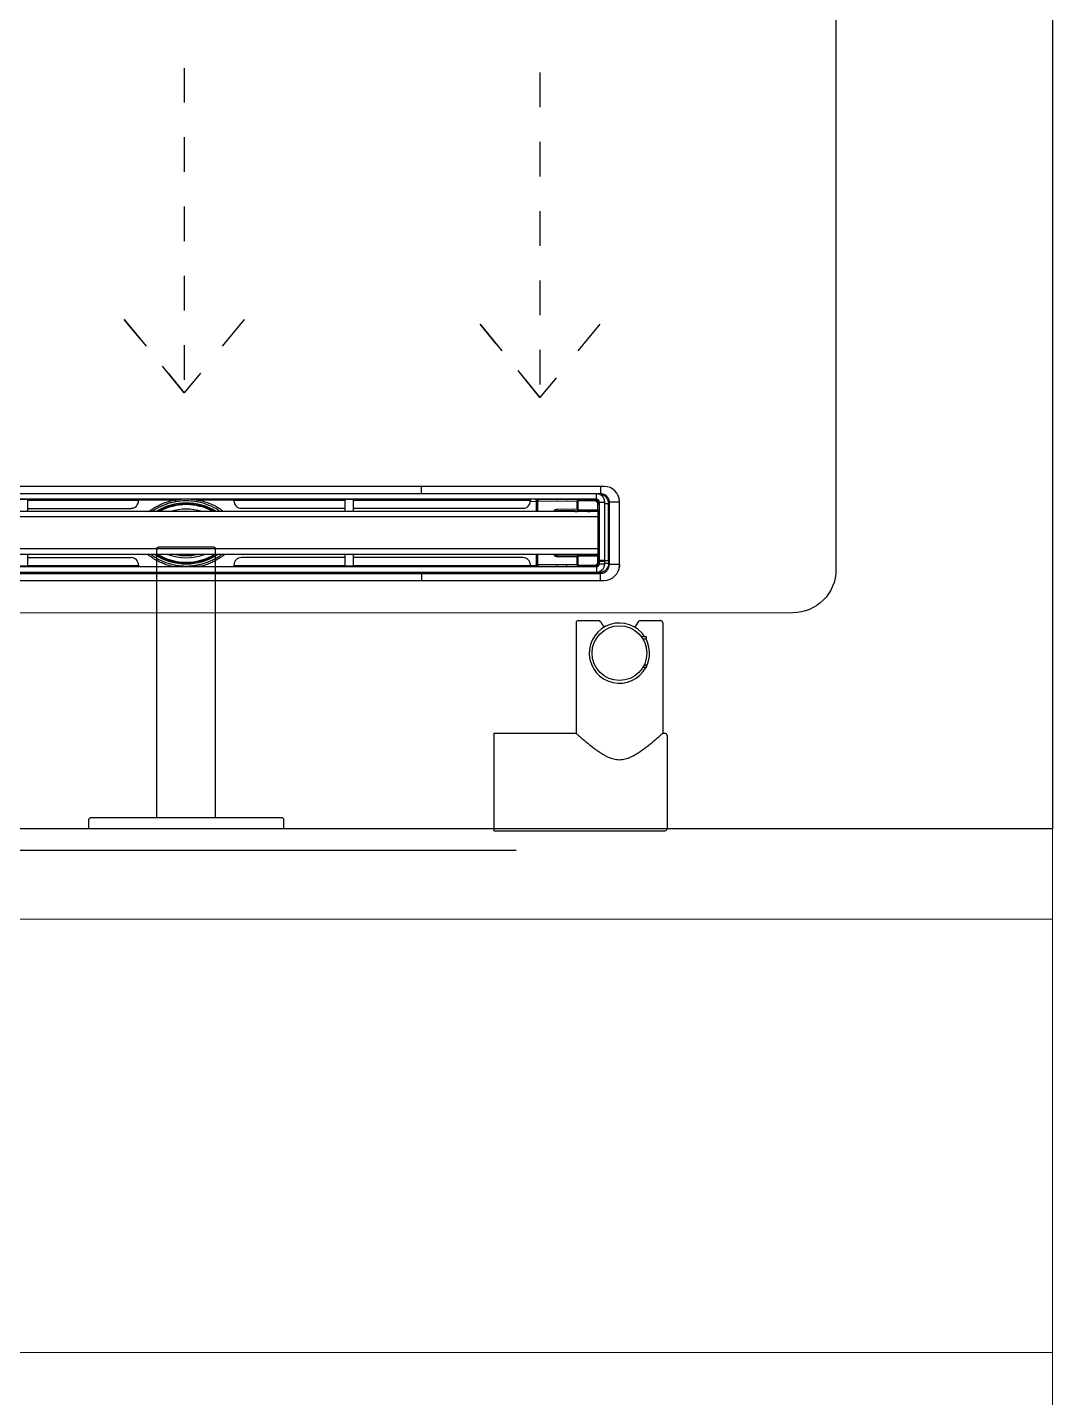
# Model space of a CAD drawing. Header units: millimetres. Extents: x 694231 to 734331, y 4486031 to 4541543.
# Drawn here: x 723912.5 to 723959.9, y 4496277.2 to 4496340.4 of the extents above; entities that cross this region are included whole.
import ezdxf

# ---------------------------------------------------------------- set-up
doc = ezdxf.new("R2010")
doc.units = ezdxf.units.MM
doc.linetypes.add('AI-Linetype-22', pattern=[3.2004, 1.6002, -1.6002])
for name, color, linetype in [('A-DUVAR-GOR0.2', 25, 'Continuous'), ('Deko_Vitrifiye', 135, 'Continuous'), ('Deko_Zemin Seramik5', 155, 'Continuous')]:
    doc.layers.add(name, color=color, linetype=linetype)
doc.layers.add('DBM_w_sld', color=111, linetype='Continuous', lineweight=20)

# ---------------------------------------------------------------- blocks, each defined once
blk = doc.blocks.new('A$C3a43e377')
at = {"layer": 'Deko_Vitrifiye', "linetype": 'Continuous'}
for p, q in [((0, 80), (0, 1)), ((45, 80), (0, 80)), ((45, 80), (45, 42)), ((96, 42), (45, 42)), ((97, 41), (97, 31.57)), ((96.51, 30.71), (93.92, 29.15)), ((96.51, 13.29), (93.92, 14.85)), ((75.44, 9.5), (75.44, 11.19)), ((75.44, 9.5), (76.49, 9.5)), ((76.49, 9.5), (76.49, 10.61)), ((79.23, 9.5), (79.23, 9.65)), ((79.23, 9.5), (80.05, 9.5)), ((84.16, 9.5), (85.02, 9.5)), ((85.02, 9.5), (85.02, 9.72)), ((88.49, 9.5), (88.49, 11.14)), ((88.49, 9.5), (89.54, 9.5)), ((89.54, 9.5), (89.54, 11.85)), ((97, 12.43), (97, 3)), ((44, 0), (1, 0)), ((45, 2), (45, 1)), ((96, 2), (45, 2))]:
    blk.add_line(p, q, dxfattribs=at)
blk.add_circle((82, 22), 12.65, dxfattribs=at)
for centre, radius, start, end in [((96, 41), 1, 0, 90), ((82, 22), 13.91, 302.85166, 241.85222), ((96, 31.57), 1, 300.96376, 0), ((96, 12.43), 1, 0, 59.03624), ((82, 22), 13.91, 243.97607, 297.82709), ((1, 1), 1, 180, 270), ((44, 1), 1, 270, 0), ((96, 3), 1, 270, 0)]:
    blk.add_arc(centre, radius, start, end, dxfattribs=at)
at = {"layer": 'Deko_Vitrifiye', "linetype": 'Continuous', "start_tangent": (-31.698218, -35.660517), "end_tangent": (31.698229, -35.66051)}
blk.add_spline([(45, 42), (44.86, 41.84), (44.39, 41.31), (43.6, 40.41), (42.49, 39.13), (41.12, 37.51), (39.71, 35.78), (38.44, 34.15), (37.29, 32.61), (36.27, 31.12), (35.37, 29.71), (34.62, 28.38), (34.02, 27.15), (33.53, 25.94), (33.15, 24.68), (32.9, 23.35), (32.81, 21.99), (32.9, 20.65), (33.14, 19.34), (33.54, 18.04), (34.1, 16.68), (34.83, 15.23), (35.75, 13.67), (36.85, 12.02), (38.07, 10.33), (39.37, 8.65), (40.64, 7.07), (41.77, 5.71), (42.67, 4.66), (43.37, 3.86), (43.92, 3.22), (44.38, 2.71), (44.72, 2.32), (44.93, 2.08), (45, 2)], degree=3, dxfattribs=at)
blk = doc.blocks.new('A$C29e923fa')
at = {"layer": 'Deko_Vitrifiye', "linetype": 'Continuous'}
for p, q in [((0, 90), (0, 0)), ((0, 90), (4.4, 90)), ((5, 89.4), (5, 0.6)), ((5, 58.5), (129.4, 58.5)), ((130, 57.9), (130, 32.1)), ((5, 31.5), (129.4, 31.5)), ((0, 0), (4.4, 0))]:
    blk.add_line(p, q, dxfattribs=at)
for centre, start, end in [((4.4, 89.4), 0, 90), ((129.4, 57.9), 0, 90), ((129.4, 32.1), 270, 0), ((4.4, 0.6), 270, 0)]:
    blk.add_arc(centre, 0.6, start, end, dxfattribs=at)

msp = doc.modelspace()

# ---------------------------------------------------------------- linework, layer by layer
at = {"layer": 'A-DUVAR-GOR0.2'}
msp.add_lwpolyline([(723935.086, 4496302.419), (723895.851, 4496302.419)], dxfattribs=at)
at = {"layer": 'DBM_w_sld'}
for points in [[(723959.851, 4495495.806), (723959.851, 4496465.806)], [(723959.851, 4496060.071), (723959.851, 4496465.806)], [(723693.002, 4496299.247), (723959.851, 4496299.247)], [(723683.002, 4496279.247), (723959.851, 4496279.247)]]:
    msp.add_lwpolyline(points, dxfattribs=at)
at = {"layer": 'Deko_Zemin Seramik5'}
for p, q in [((723939.152, 4496319.227), (723900.552, 4496319.227)), ((723938.795, 4496318.885), (723900.909, 4496318.885)), ((723938.795, 4496318.635), (723900.909, 4496318.635)), ((723908.984, 4496318.908), (723930.72, 4496318.908)), ((723912.534, 4496318.62), (723912.134, 4496318.62)), ((723912.534, 4496318.07), (723912.534, 4496318.62)), ((723912.534, 4496318.589), (723917.652, 4496318.589)), ((723917.652, 4496318.589), (723917.652, 4496318.635)), ((723917.652, 4496318.608), (723919.343, 4496318.609)), ((723917.652, 4496318.565), (723917.652, 4496318.589)), ((723920.045, 4496318.635), (723920.361, 4496318.609)), ((723920.361, 4496318.609), (723922.052, 4496318.608)), ((723922.052, 4496318.635), (723922.052, 4496318.589)), ((723922.052, 4496318.565), (723922.052, 4496318.589)), ((723922.052, 4496318.589), (723927.17, 4496318.589)), ((723927.17, 4496318.62), (723927.17, 4496318.07)), ((723927.57, 4496318.62), (723927.17, 4496318.62)), ((723927.2, 4496318.635), (723927.2, 4496318.62)), ((723927.54, 4496318.62), (723927.54, 4496318.635)), ((723927.57, 4496318.07), (723927.57, 4496318.62)), ((723927.57, 4496318.589), (723935.745, 4496318.589)), ((723935.745, 4496318.589), (723935.745, 4496318.635)), ((723935.745, 4496318.589), (723935.745, 4496318.565)), ((723936.002, 4496318.557), (723936.002, 4496318.635)), ((723936.072, 4496318.627), (723936.072, 4496318.627)), ((723936.814, 4496318.627), (723936.072, 4496318.627)), ((723936.086, 4496318.569), (723936.085, 4496318.556)), ((723936.088, 4496318.582), (723936.086, 4496318.569)), ((723936.092, 4496318.594), (723936.088, 4496318.582)), ((723936.097, 4496318.605), (723936.092, 4496318.594)), ((723936.103, 4496318.614), (723936.097, 4496318.605)), ((723936.11, 4496318.62), (723936.103, 4496318.614)), ((723936.118, 4496318.624), (723936.11, 4496318.62)), ((723936.126, 4496318.626), (723936.118, 4496318.624)), ((723937.959, 4496318.614), (723936.126, 4496318.626)), ((723936.814, 4496318.635), (723936.814, 4496318.627)), ((723936.943, 4496318.629), (723936.814, 4496318.629)), ((723936.943, 4496318.635), (723936.943, 4496318.622)), ((723936.944, 4496318.621), (723936.943, 4496318.622)), ((723936.944, 4496318.621), (723936.944, 4496318.635)), ((723936.944, 4496318.621), (723936.944, 4496318.621)), ((723936.994, 4496318.635), (723936.994, 4496318.62)), ((723937.393, 4496318.62), (723936.994, 4496318.62)), ((723937.393, 4496318.62), (723937.393, 4496318.635)), ((723937.443, 4496318.635), (723937.443, 4496318.621)), ((723937.443, 4496318.621), (723937.444, 4496318.622)), ((723937.444, 4496318.622), (723937.444, 4496318.635)), ((723937.573, 4496318.629), (723937.444, 4496318.629)), ((723937.573, 4496318.627), (723937.573, 4496318.635)), ((723938.724, 4496318.627), (723937.573, 4496318.627)), ((723937.959, 4496318.564), (723937.959, 4496318.614)), ((723937.959, 4496318.614), (723938.712, 4496318.614)), ((723938.712, 4496318.564), (723937.959, 4496318.564)), ((723938.724, 4496318.627), (723938.712, 4496318.614)), ((723938.712, 4496318.614), (723938.712, 4496318.564)), ((723938.795, 4496318.635), (723938.795, 4496318.885)), ((723938.91, 4496318.872), (723938.862, 4496318.872)), ((723938.978, 4496318.9), (723938.91, 4496318.872)), ((723938.87, 4496318.07), (723900.834, 4496318.07)), ((723912.534, 4496318.216), (723917.302, 4496318.216)), ((723919.824, 4496318.082), (723919.611, 4496318.07)), ((723920.092, 4496318.07), (723919.824, 4496318.082)), ((723927.17, 4496318.216), (723922.402, 4496318.216)), ((723935.395, 4496318.216), (723927.57, 4496318.216)), ((723935.74, 4496318.54), (723936.002, 4496318.537)), ((723936.002, 4496318.557), (723936.002, 4496318.525)), ((723936.002, 4496318.557), (723936.002, 4496318.557)), ((723936.002, 4496318.209), (723936.002, 4496318.07)), ((723936.007, 4496318.525), (723936.007, 4496318.21)), ((723936.085, 4496318.556), (723937.896, 4496318.544)), ((723936.085, 4496318.07), (723936.085, 4496318.556)), ((723937.896, 4496318.173), (723936.966, 4496318.167)), ((723936.967, 4496318.153), (723936.966, 4496318.167)), ((723936.969, 4496318.14), (723936.967, 4496318.153)), ((723936.973, 4496318.128), (723936.969, 4496318.14)), ((723936.978, 4496318.117), (723936.973, 4496318.128)), ((723936.984, 4496318.109), (723936.978, 4496318.117)), ((723936.992, 4496318.102), (723936.984, 4496318.109)), ((723936.999, 4496318.098), (723936.992, 4496318.102)), ((723937.007, 4496318.097), (723936.999, 4496318.098)), ((723937.007, 4496318.097), (723937.898, 4496318.102)), ((723937.786, 4496318.097), (723937.007, 4496318.097)), ((723937.007, 4496318.095), (723937.169, 4496318.095)), ((723937.007, 4496318.095), (723937.018, 4496318.07)), ((723937.169, 4496318.095), (723937.18, 4496318.07)), ((723937.786, 4496318.097), (723937.791, 4496318.102)), ((723937.786, 4496318.077), (723937.907, 4496318.077)), ((723937.791, 4496318.102), (723937.896, 4496318.102)), ((723937.895, 4496318.102), (723937.895, 4496318.095)), ((723937.895, 4496318.095), (723937.895, 4496318.102)), ((723937.895, 4496318.095), (723937.896, 4496318.095)), ((723937.925, 4496318.544), (723937.896, 4496318.544)), ((723937.896, 4496318.173), (723937.896, 4496318.544)), ((723937.925, 4496318.173), (723937.896, 4496318.173)), ((723937.896, 4496318.095), (723937.896, 4496318.102)), ((723937.896, 4496318.102), (723937.896, 4496318.102)), ((723937.896, 4496318.095), (723937.946, 4496318.095)), ((723937.916, 4496318.075), (723937.915, 4496318.075)), ((723937.946, 4496318.075), (723937.916, 4496318.075)), ((723937.925, 4496318.544), (723937.925, 4496318.173)), ((723937.946, 4496318.095), (723937.946, 4496318.103)), ((723937.946, 4496318.095), (723938.346, 4496318.095)), ((723937.946, 4496318.095), (723937.946, 4496318.075)), ((723938.346, 4496318.075), (723937.946, 4496318.075)), ((723937.951, 4496318.103), (723937.959, 4496318.103)), ((723937.951, 4496318.103), (723938.346, 4496318.103)), ((723937.959, 4496318.153), (723938.862, 4496318.153)), ((723937.959, 4496318.153), (723937.959, 4496318.103)), ((723938.912, 4496318.103), (723937.959, 4496318.103)), ((723938.346, 4496318.095), (723938.346, 4496318.103)), ((723938.346, 4496318.095), (723938.346, 4496318.075)), ((723938.346, 4496318.095), (723938.396, 4496318.095)), ((723938.376, 4496318.075), (723938.346, 4496318.075)), ((723938.377, 4496318.075), (723938.376, 4496318.075)), ((723938.385, 4496318.077), (723938.501, 4496318.077)), ((723938.396, 4496318.102), (723938.496, 4496318.102)), ((723938.396, 4496318.102), (723938.396, 4496318.102)), ((723938.396, 4496318.095), (723938.396, 4496318.102)), ((723938.396, 4496318.095), (723938.397, 4496318.095)), ((723938.397, 4496318.095), (723938.397, 4496318.102)), ((723938.397, 4496318.095), (723938.397, 4496318.102)), ((723938.496, 4496318.102), (723938.501, 4496318.097)), ((723938.918, 4496318.097), (723938.501, 4496318.097)), ((723938.818, 4496318.07), (723938.83, 4496318.095)), ((723938.83, 4496318.095), (723938.918, 4496318.095)), ((723938.862, 4496318.153), (723938.862, 4496318.414)), ((723938.912, 4496318.414), (723938.862, 4496318.414)), ((723938.912, 4496318.103), (723938.862, 4496318.153)), ((723938.87, 4496317.82), (723938.87, 4496318.07)), ((723938.912, 4496318.414), (723938.924, 4496318.427)), ((723938.912, 4496318.414), (723938.912, 4496318.103)), ((723938.912, 4496318.103), (723938.918, 4496318.097)), ((723938.918, 4496318.095), (723938.918, 4496317.923)), ((723938.924, 4496317.959), (723938.92, 4496317.955)), ((723938.92, 4496317.955), (723938.92, 4496317.953)), ((723938.92, 4496317.953), (723938.92, 4496317.587)), ((723938.924, 4496318.427), (723938.924, 4496317.959)), ((723938.925, 4496317.959), (723938.924, 4496317.959)), ((723938.925, 4496318.505), (723939.175, 4496318.505)), ((723938.925, 4496315.82), (723938.925, 4496318.505)), ((723939.175, 4496315.82), (723939.175, 4496318.505)), ((723939.351, 4496315.823), (723939.354, 4496318.428)), ((723939.354, 4496318.428), (723939.382, 4496318.496)), ((723939.382, 4496318.496), (723939.382, 4496315.618)), ((723939.852, 4496315.587), (723939.852, 4496318.527)), ((723938.87, 4496317.82), (723900.834, 4496317.82)), ((723938.87, 4496317.813), (723938.918, 4496317.923)), ((723938.87, 4496317.813), (723938.918, 4496317.923)), ((723938.87, 4496316.339), (723938.87, 4496317.82)), ((723938.918, 4496317.923), (723938.918, 4496317.537)), ((723938.918, 4496317.923), (723938.918, 4496317.923)), ((723938.925, 4496317.587), (723938.918, 4496317.587)), ((723938.918, 4496317.537), (723938.925, 4496317.537)), ((723938.923, 4496317.137), (723938.923, 4496316.035)), ((723938.925, 4496317.137), (723938.923, 4496317.137)), ((723938.923, 4496317.087), (723938.925, 4496317.087)), ((723938.925, 4496317.072), (723938.923, 4496317.072)), ((723938.923, 4496315.635), (723938.923, 4496317.022)), ((723938.923, 4496317.022), (723938.925, 4496317.022)), ((723938.87, 4496316.339), (723900.834, 4496316.339)), ((723938.87, 4496316.089), (723900.834, 4496316.089)), ((723912.534, 4496315.539), (723912.534, 4496316.089)), ((723920.28, 4496316.078), (723920.286, 4496316.089)), ((723920.328, 4496316.088), (723920.28, 4496316.078)), ((723920.332, 4496316.089), (723920.328, 4496316.088)), ((723927.17, 4496316.089), (723927.17, 4496315.539)), ((723927.57, 4496315.539), (723927.57, 4496316.089)), ((723936.002, 4496316.089), (723936.002, 4496315.949)), ((723936.085, 4496315.603), (723936.085, 4496316.089)), ((723936.969, 4496316.018), (723936.973, 4496316.03)), ((723936.973, 4496316.03), (723936.978, 4496316.041)), ((723936.978, 4496316.041), (723936.984, 4496316.05)), ((723936.984, 4496316.05), (723936.992, 4496316.056)), ((723936.992, 4496316.056), (723936.999, 4496316.06)), ((723936.999, 4496316.06), (723937.007, 4496316.062)), ((723937.018, 4496316.089), (723937.007, 4496316.063)), ((723937.169, 4496316.063), (723937.007, 4496316.063)), ((723937.898, 4496316.056), (723937.007, 4496316.062)), ((723937.007, 4496316.062), (723937.786, 4496316.062)), ((723937.18, 4496316.089), (723937.169, 4496316.063)), ((723937.907, 4496316.081), (723937.786, 4496316.081)), ((723937.791, 4496316.057), (723937.786, 4496316.062)), ((723937.896, 4496316.057), (723937.791, 4496316.057)), ((723937.895, 4496316.063), (723937.895, 4496316.057)), ((723937.896, 4496316.063), (723937.895, 4496316.063)), ((723937.895, 4496316.057), (723937.895, 4496316.063)), ((723937.896, 4496316.056), (723937.896, 4496316.063)), ((723937.946, 4496316.063), (723937.896, 4496316.063)), ((723937.896, 4496316.056), (723937.896, 4496316.057)), ((723937.915, 4496316.083), (723937.916, 4496316.083)), ((723937.916, 4496316.083), (723937.946, 4496316.083)), ((723937.946, 4496316.083), (723937.946, 4496316.063)), ((723937.946, 4496316.083), (723938.346, 4496316.083)), ((723937.946, 4496316.056), (723937.946, 4496316.063)), ((723938.346, 4496316.063), (723937.946, 4496316.063)), ((723937.959, 4496316.056), (723937.951, 4496316.056)), ((723938.346, 4496316.056), (723937.951, 4496316.056)), ((723937.959, 4496316.056), (723938.912, 4496316.056)), ((723937.959, 4496316.056), (723937.959, 4496316.006)), ((723938.346, 4496316.063), (723938.346, 4496316.083)), ((723938.346, 4496316.083), (723938.376, 4496316.083)), ((723938.346, 4496316.056), (723938.346, 4496316.063)), ((723938.396, 4496316.063), (723938.346, 4496316.063)), ((723938.376, 4496316.083), (723938.377, 4496316.083)), ((723938.501, 4496316.081), (723938.385, 4496316.081)), ((723938.396, 4496316.056), (723938.396, 4496316.063)), ((723938.397, 4496316.063), (723938.396, 4496316.063)), ((723938.396, 4496316.057), (723938.396, 4496316.056)), ((723938.496, 4496316.057), (723938.396, 4496316.057)), ((723938.397, 4496316.057), (723938.397, 4496316.063)), ((723938.397, 4496316.057), (723938.397, 4496316.063)), ((723938.501, 4496316.062), (723938.496, 4496316.057)), ((723938.501, 4496316.062), (723938.918, 4496316.062)), ((723938.83, 4496316.063), (723938.818, 4496316.089)), ((723938.918, 4496316.063), (723938.83, 4496316.063)), ((723938.862, 4496316.006), (723938.912, 4496316.056)), ((723938.918, 4496316.235), (723938.87, 4496316.346)), ((723938.918, 4496316.235), (723938.87, 4496316.345)), ((723938.87, 4496316.089), (723938.87, 4496316.339)), ((723938.918, 4496316.062), (723938.912, 4496316.056)), ((723938.912, 4496316.056), (723938.912, 4496315.744)), ((723938.918, 4496316.622), (723938.918, 4496316.235)), ((723938.925, 4496316.622), (723938.918, 4496316.622)), ((723938.918, 4496316.572), (723938.925, 4496316.572)), ((723938.918, 4496316.235), (723938.918, 4496316.063)), ((723938.918, 4496316.235), (723938.918, 4496316.235)), ((723938.92, 4496316.572), (723938.92, 4496316.205)), ((723938.92, 4496316.205), (723938.92, 4496316.203)), ((723938.92, 4496316.203), (723938.924, 4496316.199)), ((723938.923, 4496316.035), (723938.925, 4496316.035)), ((723938.924, 4496316.199), (723938.924, 4496315.732)), ((723938.924, 4496316.199), (723938.925, 4496316.199)), ((723900.909, 4496315.524), (723938.795, 4496315.524)), ((723912.534, 4496315.539), (723912.134, 4496315.539)), ((723912.534, 4496315.942), (723917.302, 4496315.942)), ((723917.652, 4496315.569), (723912.534, 4496315.569)), ((723917.652, 4496315.594), (723917.652, 4496315.569)), ((723917.652, 4496315.524), (723917.652, 4496315.569)), ((723922.052, 4496315.594), (723922.052, 4496315.569)), ((723922.052, 4496315.569), (723922.052, 4496315.524)), ((723927.17, 4496315.569), (723922.052, 4496315.569)), ((723927.17, 4496315.942), (723922.402, 4496315.942)), ((723927.57, 4496315.539), (723927.17, 4496315.539)), ((723927.2, 4496315.539), (723927.2, 4496315.524)), ((723927.54, 4496315.524), (723927.54, 4496315.539)), ((723935.395, 4496315.942), (723927.57, 4496315.942)), ((723935.745, 4496315.569), (723927.57, 4496315.569)), ((723935.745, 4496315.569), (723935.745, 4496315.594)), ((723935.745, 4496315.574), (723936.002, 4496315.577)), ((723935.745, 4496315.524), (723935.745, 4496315.569)), ((723936.002, 4496315.632), (723936.002, 4496315.602)), ((723936.002, 4496315.602), (723936.002, 4496315.602)), ((723936.002, 4496315.524), (723936.002, 4496315.602)), ((723936.007, 4496315.949), (723936.007, 4496315.632)), ((723936.072, 4496315.532), (723936.814, 4496315.532)), ((723936.072, 4496315.532), (723936.072, 4496315.532)), ((723937.896, 4496315.614), (723936.085, 4496315.603)), ((723936.085, 4496315.603), (723936.086, 4496315.589)), ((723936.086, 4496315.589), (723936.088, 4496315.576)), ((723936.088, 4496315.576), (723936.092, 4496315.564)), ((723936.092, 4496315.564), (723936.097, 4496315.553)), ((723936.097, 4496315.553), (723936.103, 4496315.545)), ((723936.103, 4496315.545), (723936.11, 4496315.538)), ((723936.11, 4496315.538), (723936.118, 4496315.534)), ((723936.118, 4496315.534), (723936.126, 4496315.533)), ((723936.126, 4496315.533), (723937.959, 4496315.544)), ((723936.814, 4496315.532), (723936.814, 4496315.524)), ((723936.814, 4496315.529), (723936.943, 4496315.529)), ((723936.943, 4496315.537), (723936.944, 4496315.537)), ((723936.943, 4496315.537), (723936.943, 4496315.524)), ((723936.944, 4496315.537), (723936.944, 4496315.538)), ((723936.944, 4496315.524), (723936.944, 4496315.538)), ((723936.966, 4496315.992), (723936.967, 4496316.005)), ((723936.966, 4496315.992), (723937.896, 4496315.986)), ((723936.967, 4496316.005), (723936.969, 4496316.018)), ((723936.994, 4496315.538), (723937.393, 4496315.538)), ((723936.994, 4496315.538), (723936.994, 4496315.524)), ((723937.393, 4496315.524), (723937.393, 4496315.538)), ((723937.444, 4496315.537), (723937.443, 4496315.538)), ((723937.443, 4496315.538), (723937.443, 4496315.524)), ((723937.444, 4496315.524), (723937.444, 4496315.537)), ((723937.444, 4496315.529), (723937.573, 4496315.529)), ((723937.573, 4496315.532), (723938.724, 4496315.532)), ((723937.573, 4496315.524), (723937.573, 4496315.532)), ((723937.896, 4496315.986), (723937.925, 4496315.986)), ((723937.896, 4496315.614), (723937.896, 4496315.986)), ((723937.896, 4496315.614), (723937.925, 4496315.614)), ((723937.925, 4496315.986), (723937.925, 4496315.614)), ((723938.862, 4496316.006), (723937.959, 4496316.006)), ((723937.959, 4496315.594), (723938.712, 4496315.594)), ((723937.959, 4496315.594), (723937.959, 4496315.544)), ((723938.712, 4496315.544), (723937.959, 4496315.544)), ((723938.712, 4496315.594), (723938.712, 4496315.544)), ((723938.712, 4496315.544), (723938.724, 4496315.532)), ((723938.795, 4496315.524), (723938.795, 4496315.274)), ((723938.862, 4496315.744), (723938.862, 4496316.006)), ((723938.862, 4496315.744), (723938.912, 4496315.744)), ((723938.87, 4496315.812), (723938.976, 4496315.812)), ((723938.924, 4496315.732), (723938.912, 4496315.744)), ((723938.925, 4496315.635), (723938.923, 4496315.635)), ((723938.925, 4496315.82), (723939.175, 4496315.82)), ((723938.925, 4496315.654), (723938.925, 4496315.78)), ((723938.925, 4496315.78), (723939.175, 4496315.78)), ((723938.925, 4496315.654), (723939.175, 4496315.654)), ((723938.976, 4496315.78), (723938.976, 4496315.815)), ((723939.175, 4496315.654), (723939.175, 4496315.78)), ((723939.35, 4496315.812), (723939.351, 4496315.823)), ((723939.35, 4496315.812), (723939.351, 4496315.801)), ((723939.35, 4496315.812), (723939.351, 4496315.812)), ((723939.351, 4496315.812), (723939.351, 4496315.823)), ((723939.351, 4496315.812), (723939.351, 4496315.801)), ((723939.351, 4496315.801), (723939.354, 4496315.686)), ((723939.354, 4496315.686), (723939.382, 4496315.618)), ((723900.552, 4496314.887), (723939.152, 4496314.887)), ((723900.909, 4496315.274), (723938.795, 4496315.274)), ((723908.984, 4496315.206), (723930.72, 4496315.206)), ((723938.978, 4496315.214), (723938.91, 4496315.242))]:
    msp.add_line(p, q, dxfattribs=at)
msp.add_lwpolyline([(723959.851, 4496460.806), (723959.851, 4496303.419), (723879.852, 4496303.419), (723879.852, 4496485.806)], dxfattribs=at)
msp.add_lwpolyline([(723949.851, 4496460.806), (723949.851, 4496315.394, -0.414145), (723947.851, 4496313.394), (723891.852, 4496313.379, -0.414282), (723889.851, 4496315.379), (723889.851, 4496460.806)], format="xyb", close=True, dxfattribs=at)
at = {"layer": 'Deko_Zemin Seramik5', "linetype": 'AI-Linetype-22'}
for points in [[(723919.761, 4496338.546), (723919.761, 4496323.546), (723916.994, 4496326.936)], [(723936.184, 4496338.334), (723936.184, 4496323.334), (723933.417, 4496326.724)], [(723916.994, 4496326.936), (723919.761, 4496323.546)], [(723922.528, 4496326.936), (723919.761, 4496323.546)], [(723933.417, 4496326.724), (723936.184, 4496323.334)], [(723938.951, 4496326.724), (723936.184, 4496323.334)]]:
    msp.add_lwpolyline(points, dxfattribs=at)
at = {"layer": 'Deko_Zemin Seramik5'}
for centre, radius, start, end in [((723939.152, 4496318.527), 0.7, 0, 90), ((723917.303, 4496318.566), 0.349, 269.89099, 359.89057), ((723920.909, 4496318.87), 1.587, 189.49511, 192.82482), ((723918.795, 4496318.87), 1.587, 347.17518, 350.50489), ((723922.401, 4496318.566), 0.349, 180.10943, 270.10901), ((723935.395, 4496318.566), 0.349, 269.89099, 359.89057), ((723936.072, 4496318.557), 0.07, 89.99891, 179.99891), ((723938.795, 4496318.505), 0.38, 0, 90), ((723938.795, 4496318.505), 0.13, 0, 90), ((723919.852, 4496315.812), 2.65, 58.41053, 121.58947), ((723919.852, 4496315.812), 2.6, 60.25064, 119.74936), ((723919.852, 4496315.812), 2.575, 61.2389, 118.7611), ((723919.852, 4496315.812), 2.37, 72.25996, 107.74004), ((723937.915, 4496318.095), 0.02, 179.99891, 269.99891), ((723937.916, 4496318.095), 0.02, 179.99891, 269.99891), ((723938.376, 4496318.095), 0.02, 270.00109, 0.00109), ((723938.377, 4496318.095), 0.02, 270.00109, 0.00109), ((723919.852, 4496318.301), 2.65, 236.61264, 270), ((723919.852, 4496318.301), 2.6, 238.32348, 270), ((723919.852, 4496318.301), 2.575, 239.23682, 300.76318), ((723919.852, 4496318.301), 2.37, 249.00375, 290.99625), ((723919.852, 4496318.301), 2.27, 257.08562, 282.91438), ((723919.852, 4496318.301), 2.256, 258.75221, 281.12161), ((723919.852, 4496318.301), 2.65, 270, 303.38736), ((723919.852, 4496318.301), 2.6, 270, 301.67652), ((723937.915, 4496316.063), 0.02, 90.00109, 180.00109), ((723937.916, 4496316.063), 0.02, 90.00109, 180.00109), ((723938.376, 4496316.063), 0.02, 359.99891, 89.99891), ((723938.377, 4496316.063), 0.02, 359.99891, 89.99891), ((723917.303, 4496315.593), 0.349, 0.10943, 90.10901), ((723920.319, 4496315.366), 0.985, 166.5189, 170.78238), ((723919.385, 4496315.366), 0.985, 9.21762, 13.4811), ((723922.401, 4496315.593), 0.349, 89.89099, 179.89057), ((723935.395, 4496315.593), 0.349, 0.10943, 90.10901), ((723936.072, 4496315.602), 0.07, 180.00109, 270.00109), ((723938.795, 4496315.654), 0.13, 270, 0), ((723938.795, 4496315.654), 0.38, 270, 0), ((723939.152, 4496315.587), 0.7, 270, 0)]:
    msp.add_arc(centre, radius, start, end, dxfattribs=at)
for centre, major_axis, ratio, start_param, end_param in [((723936.072, 4496318.557), (0, -0.07), 0.999962, 3.141593, 4.712389), ((723936.202, 4496318.627), (-0.13, 0), 0.008727, 0, 0.556158), ((723936.202, 4496318.627), (-0.13, 0), 0.008727, 0.556158, 0.942478), ((723936.994, 4496318.621), (-0.05, 0), 0.008727, 0.008727, 1.570788), ((723937.393, 4496318.621), (-0.05, 0), 0.008727, 1.570796, 3.132866), ((723937.959, 4496318.544), (-0.0004, -0.07), 0.905934, 3.152379, 4.716116), ((723937.959, 4496318.544), (-0.034, 0.0002), 0.587778, 4.723176, 6.286912), ((723938.712, 4496318.414), (-0.141, -0.141), 0.999962, 2.356233, 3.926953), ((723938.712, 4496318.414), (-0.106, -0.106), 0.999924, 2.356233, 3.926953), ((723938.724, 4496318.427), (-0.141, -0.141), 0.999924, 2.356233, 3.926953), ((723936.202, 4496318.557), (-0.2, 0), 0.005672, 0, 0.942478), ((723936.202, 4496318.525), (-0.2, 0), 0.003491, 0, 0.224925), ((723936.202, 4496318.209), (-0.2, 0), 0.003491, 6.05826, 6.283185), ((723937.008, 4496318.067), (-0.138, 0), 0.217963, 4.721116, 6.283185), ((723937.019, 4496318.067), (0.0125, -0.03), 0.00806, 3.453066, 4.709044), ((723937.181, 4496318.067), (0.0125, -0.03), 0.00806, 1.567451, 2.823429), ((723937.786, 4496318.067), (0, -0.03), 0.008727, 3.150319, 4.712389), ((723937.959, 4496318.173), (0.0004, -0.07), 0.905934, 4.708662, 6.272399), ((723937.946, 4496318.102), (-0.05, 0), 0.008727, 6.060863, 6.274459), ((723937.959, 4496318.173), (0.034, 0.0002), 0.587778, 3.137866, 4.701602), ((723937.952, 4496318.173), (0.119, 0.001), 0.587778, 4.660645, 4.701602), ((723938.346, 4496318.102), (-0.05, 0), 0.008727, 3.150319, 4.712389), ((723938.501, 4496318.067), (0, -0.03), 0.008727, 1.570796, 3.132866), ((723938.817, 4496318.067), (-0.0131, -0.03), 0.008001, 3.459897, 4.715874), ((723938.918, 4496318.067), (0, -0.03), 0.008727, 2.826774, 3.132866), ((723938.918, 4496317.537), (0, -0.05), 0.008727, 3.141593, 4.712389), ((723937.008, 4496316.092), (-0.138, 0), 0.217963, 0, 1.56207), ((723937.019, 4496316.092), (-0.0125, -0.03), 0.00806, 4.715734, 5.971712), ((723937.181, 4496316.092), (-0.0125, -0.03), 0.00806, 0.318164, 1.574141), ((723937.786, 4496316.092), (0, -0.03), 0.008727, 4.712389, 6.274459), ((723937.959, 4496315.986), (-0.0004, -0.07), 0.905934, 3.152379, 4.716116), ((723937.946, 4496316.056), (-0.05, 0), 0.008727, 0.008727, 0.222322), ((723937.952, 4496315.986), (0.119, -0.001), 0.587778, 1.581583, 1.62254), ((723938.346, 4496316.056), (-0.05, 0), 0.008727, 1.570796, 3.132866), ((723938.501, 4496316.092), (0, -0.03), 0.008727, 0.008727, 1.570796), ((723938.817, 4496316.092), (0.0131, -0.03), 0.008001, 4.708904, 5.964881), ((723938.923, 4496315.935), (-0.1, 0), 0.999962, 4.712389, 5.273014), ((723938.925, 4496315.935), (-0.1, 0), 0.999962, 4.712389, 5.294728), ((723938.918, 4496316.622), (0, -0.05), 0.008727, 4.712389, 6.283185), ((723938.918, 4496316.092), (0, -0.03), 0.008727, 0.008727, 0.314819), ((723936.202, 4496315.949), (-0.2, 0), 0.003491, 0, 0.224925), ((723936.202, 4496315.632), (-0.2, 0), 0.003491, 6.05826, 6.283185), ((723936.202, 4496315.602), (-0.2, 0), 0.005672, 5.340708, 6.283185), ((723936.072, 4496315.602), (0, 0.07), 0.999962, 1.570796, 3.141593), ((723936.202, 4496315.532), (-0.13, 0), 0.008727, 5.340708, 6.283185), ((723936.994, 4496315.538), (-0.05, 0), 0.008727, 4.712397, 6.274459), ((723937.393, 4496315.538), (-0.05, 0), 0.008727, 3.150319, 4.712389), ((723937.959, 4496315.614), (0.0004, -0.07), 0.905934, 4.708662, 6.272399), ((723937.959, 4496315.986), (0.034, -0.0002), 0.587778, 1.581583, 3.145319), ((723937.959, 4496315.614), (-0.034, -0.0002), 0.587778, 6.279459, 7.843195), ((723938.712, 4496315.744), (-0.106, 0.106), 0.999924, 2.356233, 3.926953), ((723938.712, 4496315.744), (0.141, -0.141), 0.999962, 5.497825, 7.068545), ((723938.724, 4496315.732), (-0.141, 0.141), 0.999924, 2.356233, 3.926953), ((723938.925, 4496315.735), (-0.1, 0), 0.999962, 0.988457, 1.570796), ((723938.923, 4496315.735), (-0.1, 0), 0.999962, 1.010172, 1.570796)]:
    msp.add_ellipse(centre, major_axis=major_axis, ratio=ratio, start_param=start_param, end_param=end_param, dxfattribs=at)
for points, knots in [([(723930.72, 4496318.908), (723930.72, 4496318.914), (723930.72, 4496318.927), (723930.72, 4496319.002), (723930.72, 4496319.107), (723930.72, 4496319.188), (723930.72, 4496319.227)], [0, 0, 0, 0, 0.240773, 0.5, 0.759227, 1, 1, 1, 1]), ([(723938.978, 4496319.227), (723938.978, 4496319.219), (723938.978, 4496319.149), (723938.978, 4496319.039), (723938.978, 4496318.928), (723938.978, 4496318.909), (723938.978, 4496318.9)], [0, 0, 0, 0, 0.046125, 0.371812, 0.697499, 1, 1, 1, 1]), ([(723918.125, 4496318.07), (723918.212, 4496318.133), (723918.332, 4496318.22), (723918.495, 4496318.312), (723918.603, 4496318.367), (723918.713, 4496318.418), (723918.826, 4496318.465), (723918.968, 4496318.516), (723919.14, 4496318.567), (723919.275, 4496318.595), (723919.343, 4496318.609)], [0, 0, 0, 0, 0.239811, 0.32927, 0.418889, 0.509484, 0.600581, 0.691848, 0.845514, 1, 1, 1, 1]), ([(723919.343, 4496318.609), (723919.426, 4496318.62), (723919.527, 4496318.633), (723919.628, 4496318.634), (723919.644, 4496318.635)], [0, 0, 0, 0, 0.834969, 1, 1, 1, 1]), ([(723920.343, 4496318.518), (723920.221, 4496318.535), (723919.976, 4496318.57), (723919.645, 4496318.562), (723919.441, 4496318.53), (723919.361, 4496318.518)], [0, 0, 0, 0, 0.372425, 0.751784, 1, 1, 1, 1]), ([(723920.361, 4496318.609), (723920.399, 4496318.601), (723920.595, 4496318.563), (723920.938, 4496318.45), (723921.306, 4496318.274), (723921.498, 4496318.122), (723921.564, 4496318.07)], [0, 0, 0, 0, 0.089074, 0.449026, 0.808981, 1, 1, 1, 1]), ([(723930.72, 4496318.908), (723931.637, 4496318.907), (723933.473, 4496318.906), (723936.225, 4496318.901), (723938.06, 4496318.901), (723938.978, 4496318.9)], [0, 0, 0, 0, 0.333309, 0.666691, 1, 1, 1, 1]), ([(723939.354, 4496318.428), (723939.352, 4496318.458), (723939.348, 4496318.518), (723939.311, 4496318.629), (723939.23, 4496318.749), (723939.084, 4496318.851), (723938.969, 4496318.865), (723938.91, 4496318.872)], [0, 0, 0, 0, 0.131583, 0.258869, 0.502349, 0.746602, 1, 1, 1, 1]), ([(723938.978, 4496318.9), (723939.03, 4496318.895), (723939.109, 4496318.888), (723939.204, 4496318.837), (723939.268, 4496318.786), (723939.32, 4496318.721), (723939.37, 4496318.626), (723939.377, 4496318.547), (723939.382, 4496318.496)], [0, 0, 0, 0, 0.2432, 0.372242, 0.500235, 0.628741, 0.757585, 1, 1, 1, 1]), ([(723939.852, 4496318.496), (723939.85, 4496318.547), (723939.845, 4496318.652), (723939.812, 4496318.751), (723939.795, 4496318.802)], [0, 0, 0, 0, 0.487973, 1, 1, 1, 1]), ([(723919.361, 4496318.518), (723919.296, 4496318.505), (723919.165, 4496318.478), (723918.964, 4496318.418), (723918.795, 4496318.353), (723918.656, 4496318.29), (723918.553, 4496318.237), (723918.451, 4496318.18), (723918.361, 4496318.124), (723918.305, 4496318.086), (723918.282, 4496318.07)], [0, 0, 0, 0, 0.1693, 0.339504, 0.533283, 0.630786, 0.729353, 0.828096, 0.927914, 1, 1, 1, 1]), ([(723921.409, 4496318.07), (723921.375, 4496318.095), (723921.222, 4496318.214), (723920.901, 4496318.364), (723920.571, 4496318.474), (723920.38, 4496318.511), (723920.343, 4496318.518)], [0, 0, 0, 0, 0.108003, 0.499217, 0.901792, 1, 1, 1, 1]), ([(723936.966, 4496318.167), (723936.953, 4496318.166), (723936.922, 4496318.164), (723936.88, 4496318.147), (723936.849, 4496318.121), (723936.835, 4496318.096), (723936.83, 4496318.079), (723936.83, 4496318.069), (723936.83, 4496318.067)], [0, 0, 0, 0, 0.227061, 0.547359, 0.742173, 0.87064, 0.964461, 1, 1, 1, 1]), ([(723937.946, 4496318.103), (723937.944, 4496318.103), (723937.941, 4496318.103), (723937.937, 4496318.103), (723937.934, 4496318.103), (723937.93, 4496318.104), (723937.927, 4496318.104), (723937.923, 4496318.104), (723937.919, 4496318.104), (723937.916, 4496318.104), (723937.912, 4496318.104), (723937.909, 4496318.104), (723937.907, 4496318.103), (723937.905, 4496318.103), (723937.903, 4496318.103), (723937.901, 4496318.103), (723937.899, 4496318.103), (723937.898, 4496318.102), (723937.898, 4496318.102), (723937.898, 4496318.102)], [0, 0, 0, 0, 0.088931, 0.133744, 0.178889, 0.239717, 0.301103, 0.363225, 0.425932, 0.487498, 0.549657, 0.628438, 0.676138, 0.716924, 0.791599, 0.855857, 0.916916, 0.958389, 1, 1, 1, 1]), ([(723939.175, 4496318.435), (723939.196, 4496318.434), (723939.261, 4496318.433), (723939.331, 4496318.431), (723939.347, 4496318.429), (723939.354, 4496318.428)], [0, 0, 0, 0, 0.203106, 0.616225, 1, 1, 1, 1]), ([(723939.852, 4496318.496), (723939.794, 4496318.496), (723939.675, 4496318.496), (723939.521, 4496318.496), (723939.41, 4496318.496), (723939.391, 4496318.496), (723939.382, 4496318.496)], [0, 0, 0, 0, 0.240773, 0.5, 0.759227, 1, 1, 1, 1]), ([(723938.923, 4496317.137), (723938.923, 4496317.135), (723938.923, 4496317.131), (723938.923, 4496317.126), (723938.923, 4496317.121), (723938.923, 4496317.118), (723938.923, 4496317.114), (723938.923, 4496317.109), (723938.923, 4496317.104), (723938.923, 4496317.1), (723938.923, 4496317.097), (723938.923, 4496317.095), (723938.923, 4496317.093), (723938.923, 4496317.091), (723938.923, 4496317.089), (723938.923, 4496317.088), (723938.923, 4496317.087), (723938.923, 4496317.087), (723938.923, 4496317.087), (723938.923, 4496317.087)], [0, 0, 0, 0, 0.069997, 0.140858, 0.193797, 0.247107, 0.30099, 0.355659, 0.461433, 0.515705, 0.570376, 0.623127, 0.676244, 0.730516, 0.785188, 0.837939, 0.891056, 0.945328, 1, 1, 1, 1]), ([(723938.923, 4496317.072), (723938.923, 4496317.072), (723938.923, 4496317.072), (723938.923, 4496317.071), (723938.923, 4496317.07), (723938.923, 4496317.069), (723938.923, 4496317.068), (723938.923, 4496317.066), (723938.923, 4496317.064), (723938.923, 4496317.061), (723938.923, 4496317.058), (723938.923, 4496317.055), (723938.923, 4496317.052), (723938.923, 4496317.047), (723938.923, 4496317.042), (723938.923, 4496317.037), (723938.923, 4496317.033), (723938.923, 4496317.027), (723938.923, 4496317.024), (723938.923, 4496317.022)], [0, 0, 0, 0, 0.052751, 0.105868, 0.160141, 0.214812, 0.267755, 0.321067, 0.374953, 0.429625, 0.482566, 0.535878, 0.589763, 0.644434, 0.75059, 0.804473, 0.859142, 0.929139, 1, 1, 1, 1]), ([(723919.251, 4496315.524), (723919.242, 4496315.526), (723919.118, 4496315.551), (723918.958, 4496315.6), (723918.774, 4496315.67), (723918.663, 4496315.718), (723918.554, 4496315.771), (723918.447, 4496315.828), (723918.344, 4496315.89), (723918.244, 4496315.955), (723918.151, 4496316.021), (723918.093, 4496316.067), (723918.066, 4496316.089)], [0, 0, 0, 0, 0.020019, 0.286768, 0.37706, 0.467513, 0.558941, 0.650872, 0.742973, 0.831775, 0.920729, 1, 1, 1, 1]), ([(723918.235, 4496316.089), (723918.288, 4496316.047), (723918.46, 4496315.912), (723918.801, 4496315.749), (723919.131, 4496315.64), (723919.323, 4496315.603), (723919.361, 4496315.596)], [0, 0, 0, 0, 0.161836, 0.528908, 0.9066, 1, 1, 1, 1]), ([(723920.343, 4496315.596), (723920.408, 4496315.609), (723920.539, 4496315.636), (723920.703, 4496315.685), (723920.838, 4496315.734), (723920.944, 4496315.777), (723921.049, 4496315.825), (723921.152, 4496315.877), (723921.253, 4496315.934), (723921.353, 4496315.996), (723921.43, 4496316.048), (723921.472, 4496316.08), (723921.484, 4496316.089)], [0, 0, 0, 0, 0.159324, 0.319502, 0.410485, 0.501625, 0.593004, 0.685541, 0.778243, 0.871955, 0.966186, 1, 1, 1, 1]), ([(723921.637, 4496316.089), (723921.627, 4496316.08), (723921.586, 4496316.047), (723921.48, 4496315.969), (723921.347, 4496315.881), (723921.209, 4496315.802), (723921.102, 4496315.747), (723920.991, 4496315.696), (723920.878, 4496315.65), (723920.736, 4496315.599), (723920.592, 4496315.554), (723920.485, 4496315.532), (723920.445, 4496315.524)], [0, 0, 0, 0, 0.030289, 0.119105, 0.29716, 0.387464, 0.47793, 0.56938, 0.661337, 0.753466, 0.908955, 1, 1, 1, 1]), ([(723936.83, 4496316.092), (723936.83, 4496316.089), (723936.83, 4496316.08), (723936.835, 4496316.062), (723936.849, 4496316.038), (723936.88, 4496316.011), (723936.922, 4496315.995), (723936.953, 4496315.993), (723936.966, 4496315.992)], [0, 0, 0, 0, 0.035539, 0.12936, 0.257827, 0.452641, 0.772939, 1, 1, 1, 1]), ([(723937.898, 4496316.056), (723937.898, 4496316.056), (723937.9, 4496316.056), (723937.906, 4496316.055), (723937.919, 4496316.054), (723937.933, 4496316.055), (723937.942, 4496316.055), (723937.946, 4496316.056)], [0, 0, 0, 0, 0.083349, 0.324015, 0.573987, 0.820833, 1, 1, 1, 1]), ([(723919.361, 4496315.596), (723919.482, 4496315.579), (723919.727, 4496315.544), (723920.058, 4496315.552), (723920.262, 4496315.583), (723920.343, 4496315.596)], [0, 0, 0, 0, 0.372425, 0.751784, 1, 1, 1, 1]), ([(723939.354, 4496315.686), (723939.352, 4496315.656), (723939.348, 4496315.596), (723939.311, 4496315.485), (723939.23, 4496315.365), (723939.084, 4496315.263), (723938.969, 4496315.249), (723938.91, 4496315.242)], [0, 0, 0, 0, 0.131583, 0.258869, 0.502349, 0.746602, 1, 1, 1, 1]), ([(723938.978, 4496315.214), (723939.03, 4496315.219), (723939.109, 4496315.226), (723939.204, 4496315.276), (723939.268, 4496315.328), (723939.32, 4496315.392), (723939.37, 4496315.487), (723939.377, 4496315.566), (723939.382, 4496315.618)], [0, 0, 0, 0, 0.2432, 0.372242, 0.500235, 0.628741, 0.757585, 1, 1, 1, 1]), ([(723939.175, 4496315.679), (723939.196, 4496315.68), (723939.261, 4496315.68), (723939.331, 4496315.683), (723939.347, 4496315.685), (723939.354, 4496315.686)], [0, 0, 0, 0, 0.203106, 0.616225, 1, 1, 1, 1]), ([(723939.193, 4496315.812), (723939.225, 4496315.812), (723939.294, 4496315.812), (723939.339, 4496315.812), (723939.348, 4496315.812), (723939.35, 4496315.812)], [0, 0, 0, 0, 0.411817, 0.875121, 1, 1, 1, 1]), ([(723939.852, 4496315.618), (723939.794, 4496315.618), (723939.675, 4496315.618), (723939.521, 4496315.618), (723939.41, 4496315.618), (723939.391, 4496315.618), (723939.382, 4496315.618)], [0, 0, 0, 0, 0.240773, 0.5, 0.759227, 1, 1, 1, 1]), ([(723939.852, 4496315.618), (723939.85, 4496315.567), (723939.846, 4496315.467), (723939.814, 4496315.372), (723939.799, 4496315.325)], [0, 0, 0, 0, 0.510669, 1, 1, 1, 1]), ([(723930.72, 4496315.247), (723930.355, 4496315.247), (723925.756, 4496315.247), (723926.922, 4496315.248), (723921.969, 4496315.248), (723909.533, 4496315.248), (723905.7, 4496315.247), (723908.984, 4496315.247)], [0, 0, 0, 0, 0.020648, 0.260324, 0.5, 0.619838, 1, 1, 1, 1]), ([(723930.719, 4496315.274), (723930.719, 4496315.272), (723930.719, 4496315.252), (723930.719, 4496315.249), (723930.719, 4496315.247)], [0, 0, 0, 0, 0.070207, 1, 1, 1, 1]), ([(723938.91, 4496315.242), (723938.713, 4496315.242), (723938.303, 4496315.242), (723937.665, 4496315.242), (723937.053, 4496315.242), (723936.501, 4496315.243), (723935.993, 4496315.243), (723935.443, 4496315.244), (723934.838, 4496315.244), (723934.231, 4496315.245), (723933.677, 4496315.245), (723933.2, 4496315.246), (723932.732, 4496315.246), (723932.257, 4496315.247), (723931.749, 4496315.247), (723931.24, 4496315.247), (723930.896, 4496315.247), (723930.72, 4496315.247)], [0, 0, 0, 0, 0.072247, 0.150112, 0.233598, 0.296378, 0.352507, 0.419655, 0.497824, 0.574062, 0.642126, 0.700446, 0.749022, 0.81343, 0.874341, 0.935189, 1, 1, 1, 1]), ([(723930.72, 4496315.206), (723931.637, 4496315.207), (723933.473, 4496315.208), (723936.225, 4496315.212), (723938.06, 4496315.213), (723938.978, 4496315.214)], [0, 0, 0, 0, 0.333309, 0.666691, 1, 1, 1, 1]), ([(723930.72, 4496315.206), (723930.72, 4496315.2), (723930.72, 4496315.187), (723930.72, 4496315.112), (723930.72, 4496315.007), (723930.72, 4496314.926), (723930.72, 4496314.887)], [0, 0, 0, 0, 0.240773, 0.5, 0.759227, 1, 1, 1, 1]), ([(723938.911, 4496315.297), (723938.911, 4496315.289), (723938.91, 4496315.252), (723938.91, 4496315.246), (723938.91, 4496315.242)], [0, 0, 0, 0, 0.237295, 1, 1, 1, 1]), ([(723938.978, 4496314.887), (723938.978, 4496314.895), (723938.978, 4496314.965), (723938.978, 4496315.075), (723938.978, 4496315.186), (723938.978, 4496315.205), (723938.978, 4496315.214)], [0, 0, 0, 0, 0.046125, 0.371812, 0.697499, 1, 1, 1, 1])]:
    msp.add_open_spline(points, degree=3, knots=knots, dxfattribs=at)

# ---------------------------------------------------------------- block references
at = {"yscale": 0.1000000000000001, "zscale": 0.1000000000000001}
for name, p, xscale, rotation in [('A$C29e923fa', (723915.352, 4496303.419), -0.1000000000000001, 270.0000000000001), ('A$C3a43e377', (723942.052, 4496303.331), 0.1000000000000001, 90.00000000000001)]:
    msp.add_blockref(name, p, dxfattribs=dict(at, xscale=xscale, rotation=rotation))

doc.saveas('drawing.dxf')
